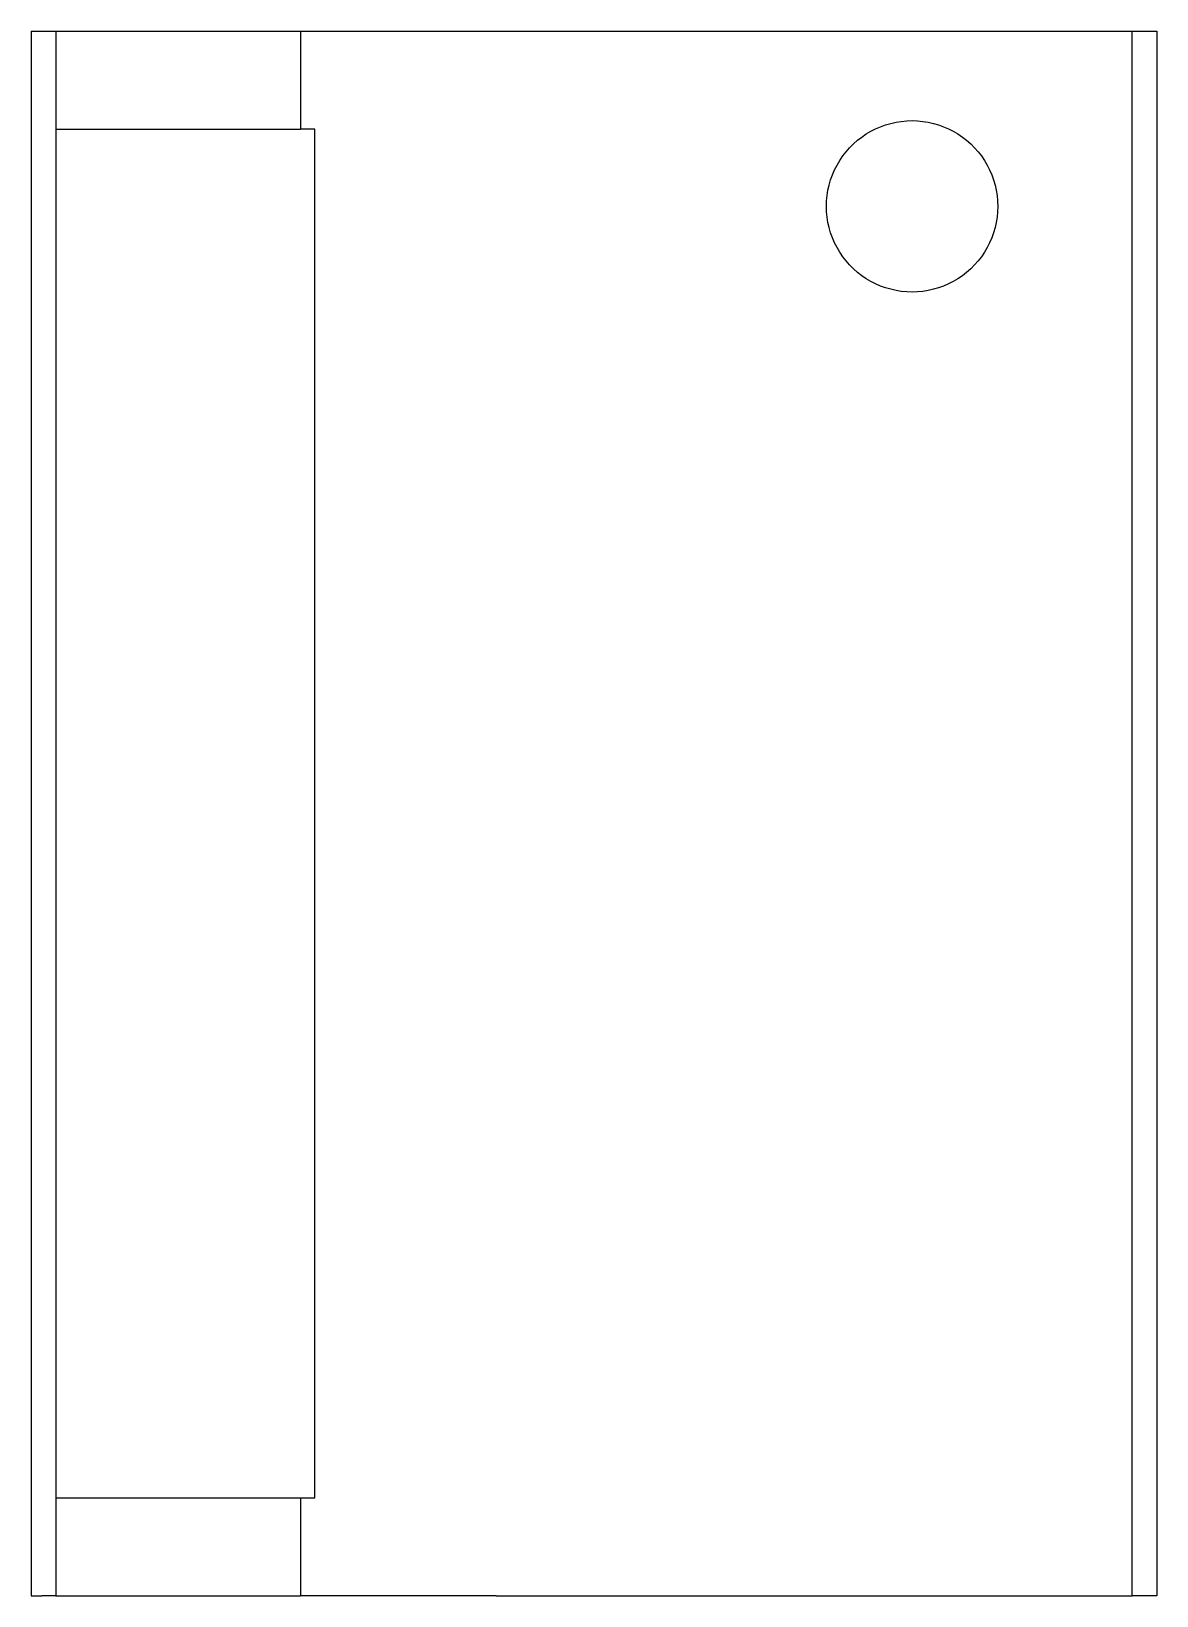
# Model space of a CAD drawing. Header units: metres. Extents: x -46 to 0, y 0 to 63.9.
import ezdxf

# ---------------------------------------------------------------- set-up
doc = ezdxf.new("R2010")
doc.units = ezdxf.units.M

msp = doc.modelspace()

# ---------------------------------------------------------------- linework, layer by layer
for points in [[(-46, 63.9), (-46, 62.622), (-46, 61.344), (-46, 60.066), (-46, 58.788), (-46, 57.51), (-46, 56.232), (-46, 54.954), (-46, 53.676), (-46, 52.398), (-46, 51.12), (-46, 49.842), (-46, 48.564), (-46, 47.286), (-46, 46.008), (-46, 44.73), (-46, 43.452), (-46, 42.174), (-46, 40.896), (-46, 39.618), (-46, 38.34), (-46, 37.062), (-46, 35.784), (-46, 34.506), (-46, 33.228), (-46, 31.95), (-46, 30.672), (-46, 29.394), (-46, 28.116), (-46, 26.838), (-46, 25.56), (-46, 24.282), (-46, 23.004), (-46, 21.726), (-46, 20.448), (-46, 19.17), (-46, 17.892), (-46, 16.614), (-46, 15.336), (-46, 14.058), (-46, 12.78), (-46, 11.502), (-46, 10.224), (-46, 8.946), (-46, 7.668), (-46, 6.39), (-46, 5.112), (-46, 3.834), (-46, 2.556), (-46, 1.278), (-46, 0)], [(-46, 63.9), (-45.999, 63.9), (-45.999, 63.9), (-45.998, 63.9), (-45.997, 63.9), (-45.995, 63.9), (-45.993, 63.9), (-45.991, 63.9), (-45.988, 63.9), (-45.985, 63.9), (-45.982, 63.9), (-45.979, 63.9), (-45.975, 63.9), (-45.97, 63.9), (-45.966, 63.9), (-45.961, 63.9), (-45.955, 63.9), (-45.95, 63.9), (-45.944, 63.9), (-45.937, 63.9), (-45.93, 63.9), (-45.923, 63.9), (-45.916, 63.9), (-45.908, 63.9), (-45.9, 63.9), (-45.892, 63.9), (-45.883, 63.9), (-45.873, 63.9), (-45.864, 63.9), (-45.854, 63.9), (-45.844, 63.9), (-45.834, 63.9), (-45.823, 63.9), (-45.812, 63.9), (-45.8, 63.9), (-45.788, 63.9), (-45.776, 63.9), (-45.764, 63.9), (-45.751, 63.9), (-45.738, 63.9), (-45.724, 63.9), (-45.71, 63.9), (-45.696, 63.9), (-45.682, 63.9), (-45.667, 63.9), (-45.652, 63.9), (-45.636, 63.9), (-45.621, 63.9), (-45.604, 63.9), (-45.588, 63.9), (-45.571, 63.9)], [(-45.571, 63.9), (-45.55, 63.9), (-45.528, 63.9), (-45.506, 63.9), (-45.485, 63.9), (-45.465, 63.9), (-45.444, 63.9), (-45.424, 63.9), (-45.405, 63.9), (-45.386, 63.9), (-45.368, 63.9), (-45.35, 63.9), (-45.332, 63.9), (-45.315, 63.9), (-45.298, 63.9), (-45.282, 63.9), (-45.267, 63.9), (-45.251, 63.9), (-45.236, 63.9), (-45.222, 63.9), (-45.208, 63.9), (-45.194, 63.9), (-45.181, 63.9), (-45.169, 63.9), (-45.156, 63.9), (-45.144, 63.9), (-45.133, 63.9), (-45.123, 63.9), (-45.112, 63.9), (-45.102, 63.9), (-45.093, 63.9), (-45.084, 63.9), (-45.075, 63.9), (-45.067, 63.9), (-45.06, 63.9), (-45.052, 63.9), (-45.046, 63.9), (-45.04, 63.9), (-45.034, 63.9), (-45.028, 63.9), (-45.024, 63.9), (-45.019, 63.9), (-45.015, 63.9), (-45.011, 63.9), (-45.009, 63.9), (-45.006, 63.9), (-45.004, 63.9), (-45.002, 63.9), (-45.002, 63.9), (-45.001, 63.9), (-45, 63.9)], [(-45, 63.9), (-45, 63.82), (-45, 63.74), (-45, 63.66), (-45, 63.58), (-45, 63.5), (-45, 63.42), (-45, 63.34), (-45, 63.26), (-45, 63.18), (-45, 63.1), (-45, 63.02), (-45, 62.94), (-45, 62.86), (-45, 62.78), (-45, 62.7), (-45, 62.62), (-45, 62.54), (-45, 62.46), (-45, 62.38), (-45, 62.3), (-45, 62.22), (-45, 62.14), (-45, 62.06), (-45, 61.98), (-45, 61.9), (-45, 61.82), (-45, 61.74), (-45, 61.66), (-45, 61.58), (-45, 61.5), (-45, 61.42), (-45, 61.34), (-45, 61.26), (-45, 61.18), (-45, 61.1), (-45, 61.02), (-45, 60.94), (-45, 60.86), (-45, 60.78), (-45, 60.7), (-45, 60.62), (-45, 60.54), (-45, 60.46), (-45, 60.38), (-45, 60.3), (-45, 60.22), (-45, 60.14), (-45, 60.06), (-45, 59.98), (-45, 59.9)], [(-45, 63.9), (-44.965, 63.9), (-44.93, 63.9), (-44.895, 63.9), (-44.83, 63.9), (-44.727, 63.9), (-44.623, 63.9), (-44.52, 63.9), (-44.362, 63.9), (-44.195, 63.9), (-44.028, 63.9), (-43.846, 63.9), (-43.624, 63.9), (-43.402, 63.9), (-43.181, 63.9), (-42.928, 63.9), (-42.662, 63.9), (-42.397, 63.9), (-42.127, 63.9), (-41.831, 63.9), (-41.535, 63.9), (-41.239, 63.9), (-40.935, 63.9), (-40.623, 63.9), (-40.312, 63.9), (-40, 63.9), (-39.688, 63.9), (-39.377, 63.9), (-39.065, 63.9), (-38.761, 63.9), (-38.465, 63.9), (-38.169, 63.9), (-37.873, 63.9), (-37.603, 63.9), (-37.338, 63.9), (-37.072, 63.9), (-36.819, 63.9), (-36.598, 63.9), (-36.376, 63.9), (-36.154, 63.9), (-35.972, 63.9), (-35.805, 63.9), (-35.638, 63.9), (-35.48, 63.9), (-35.377, 63.9), (-35.273, 63.9), (-35.17, 63.9), (-35.105, 63.9), (-35.07, 63.9), (-35.035, 63.9), (-35, 63.9)], [(-35, 63.9), (-35, 63.82), (-35, 63.74), (-35, 63.66), (-35, 63.58), (-35, 63.5), (-35, 63.42), (-35, 63.34), (-35, 63.26), (-35, 63.18), (-35, 63.1), (-35, 63.02), (-35, 62.94), (-35, 62.86), (-35, 62.78), (-35, 62.7), (-35, 62.62), (-35, 62.54), (-35, 62.46), (-35, 62.38), (-35, 62.3), (-35, 62.22), (-35, 62.14), (-35, 62.06), (-35, 61.98), (-35, 61.9), (-35, 61.82), (-35, 61.74), (-35, 61.66), (-35, 61.58), (-35, 61.5), (-35, 61.42), (-35, 61.34), (-35, 61.26), (-35, 61.18), (-35, 61.1), (-35, 61.02), (-35, 60.94), (-35, 60.86), (-35, 60.78), (-35, 60.7), (-35, 60.62), (-35, 60.54), (-35, 60.46), (-35, 60.38), (-35, 60.3), (-35, 60.22), (-35, 60.14), (-35, 60.06), (-35, 59.98), (-35, 59.9)], [(-35, 63.9), (-34.986, 63.9), (-34.972, 63.9), (-34.958, 63.9), (-34.932, 63.9), (-34.89, 63.9), (-34.848, 63.9), (-34.805, 63.9), (-34.74, 63.9), (-34.67, 63.9), (-34.601, 63.9), (-34.524, 63.9), (-34.427, 63.9), (-34.331, 63.9), (-34.235, 63.9), (-34.121, 63.9), (-33.999, 63.9), (-33.878, 63.9), (-33.753, 63.9), (-33.608, 63.9), (-33.462, 63.9), (-33.317, 63.9), (-33.159, 63.9), (-32.992, 63.9), (-32.824, 63.9), (-32.657, 63.9), (-32.47, 63.9), (-32.282, 63.9), (-32.095, 63.9), (-31.9, 63.9), (-31.695, 63.9), (-31.49, 63.9), (-31.286, 63.9), (-31.068, 63.9), (-30.848, 63.9), (-30.628, 63.9), (-30.405, 63.9), (-30.173, 63.9), (-29.941, 63.9), (-29.709, 63.9), (-29.47, 63.9), (-29.228, 63.9), (-28.987, 63.9), (-28.745, 63.9), (-28.497, 63.9), (-28.249, 63.9), (-28.002, 63.9), (-27.752, 63.9), (-27.502, 63.9), (-27.251, 63.9), (-27, 63.9)], [(-27, 63.9), (-26.48, 63.9), (-25.96, 63.9), (-25.44, 63.9), (-24.92, 63.9), (-24.4, 63.9), (-23.88, 63.9), (-23.36, 63.9), (-22.84, 63.9), (-22.32, 63.9), (-21.8, 63.9), (-21.28, 63.9), (-20.76, 63.9), (-20.24, 63.9), (-19.72, 63.9), (-19.2, 63.9), (-18.68, 63.9), (-18.16, 63.9), (-17.64, 63.9), (-17.12, 63.9), (-16.6, 63.9), (-16.08, 63.9), (-15.56, 63.9), (-15.04, 63.9), (-14.52, 63.9), (-14, 63.9), (-13.48, 63.9), (-12.96, 63.9), (-12.44, 63.9), (-11.92, 63.9), (-11.4, 63.9), (-10.88, 63.9), (-10.36, 63.9), (-9.84, 63.9), (-9.32, 63.9), (-8.8, 63.9), (-8.28, 63.9), (-7.76, 63.9), (-7.24, 63.9), (-6.72, 63.9), (-6.2, 63.9), (-5.68, 63.9), (-5.16, 63.9), (-4.64, 63.9), (-4.12, 63.9), (-3.6, 63.9), (-3.08, 63.9), (-2.56, 63.9), (-2.04, 63.9), (-1.52, 63.9), (-1, 63.9)], [(-1, 0), (-1, 1.278), (-1, 2.556), (-1, 3.834), (-1, 5.112), (-1, 6.39), (-1, 7.668), (-1, 8.946), (-1, 10.224), (-1, 11.502), (-1, 12.78), (-1, 14.058), (-1, 15.336), (-1, 16.614), (-1, 17.892), (-1, 19.17), (-1, 20.448), (-1, 21.726), (-1, 23.004), (-1, 24.282), (-1, 25.56), (-1, 26.838), (-1, 28.116), (-1, 29.394), (-1, 30.672), (-1, 31.95), (-1, 33.228), (-1, 34.506), (-1, 35.784), (-1, 37.062), (-1, 38.34), (-1, 39.618), (-1, 40.896), (-1, 42.174), (-1, 43.452), (-1, 44.73), (-1, 46.008), (-1, 47.286), (-1, 48.564), (-1, 49.842), (-1, 51.12), (-1, 52.398), (-1, 53.676), (-1, 54.954), (-1, 56.232), (-1, 57.51), (-1, 58.788), (-1, 60.066), (-1, 61.344), (-1, 62.622), (-1, 63.9)], [(-1, 63.9), (-0.98, 63.9), (-0.96, 63.9), (-0.94, 63.9), (-0.92, 63.9), (-0.9, 63.9), (-0.88, 63.9), (-0.86, 63.9), (-0.84, 63.9), (-0.82, 63.9), (-0.8, 63.9), (-0.78, 63.9), (-0.76, 63.9), (-0.74, 63.9), (-0.72, 63.9), (-0.7, 63.9), (-0.68, 63.9), (-0.66, 63.9), (-0.64, 63.9), (-0.62, 63.9), (-0.6, 63.9), (-0.58, 63.9), (-0.56, 63.9), (-0.54, 63.9), (-0.52, 63.9), (-0.5, 63.9), (-0.48, 63.9), (-0.46, 63.9), (-0.44, 63.9), (-0.42, 63.9), (-0.4, 63.9), (-0.38, 63.9), (-0.36, 63.9), (-0.34, 63.9), (-0.32, 63.9), (-0.3, 63.9), (-0.28, 63.9), (-0.26, 63.9), (-0.24, 63.9), (-0.22, 63.9), (-0.2, 63.9), (-0.18, 63.9), (-0.16, 63.9), (-0.14, 63.9), (-0.12, 63.9), (-0.1, 63.9), (-0.08, 63.9), (-0.06, 63.9), (-0.04, 63.9), (-0.02, 63.9), (0, 63.9)], [(0, 63.9), (0, 62.622), (0, 61.344), (0, 60.066), (0, 58.788), (0, 57.51), (0, 56.232), (0, 54.954), (0, 53.676), (0, 52.398), (0, 51.12), (0, 49.842), (0, 48.564), (0, 47.286), (0, 46.008), (0, 44.73), (0, 43.452), (0, 42.174), (0, 40.896), (0, 39.618), (0, 38.34), (0, 37.062), (0, 35.784), (0, 34.506), (0, 33.228), (0, 31.95), (0, 30.672), (0, 29.394), (0, 28.116), (0, 26.838), (0, 25.56), (0, 24.282), (0, 23.004), (0, 21.726), (0, 20.448), (0, 19.17), (0, 17.892), (0, 16.614), (0, 15.336), (0, 14.058), (0, 12.78), (0, 11.502), (0, 10.224), (0, 8.946), (0, 7.668), (0, 6.39), (0, 5.112), (0, 3.834), (0, 2.556), (0, 1.278), (0, 0)], [(-13.5, 56.75), (-13.493, 56.97), (-13.472, 57.189), (-13.438, 57.406), (-13.39, 57.62), (-13.329, 57.832), (-13.254, 58.038), (-13.167, 58.24), (-13.067, 58.436), (-12.955, 58.625), (-12.832, 58.807), (-12.697, 58.981), (-12.551, 59.146), (-12.396, 59.301), (-12.231, 59.447), (-12.057, 59.582), (-11.875, 59.705), (-11.686, 59.817), (-11.49, 59.917), (-11.288, 60.004), (-11.082, 60.079), (-10.87, 60.14), (-10.656, 60.188), (-10.439, 60.222), (-10.22, 60.243), (-10, 60.25), (-9.78, 60.243), (-9.561, 60.222), (-9.344, 60.188), (-9.13, 60.14), (-8.918, 60.079), (-8.712, 60.004), (-8.51, 59.917), (-8.314, 59.817), (-8.125, 59.705), (-7.943, 59.582), (-7.769, 59.447), (-7.604, 59.301), (-7.449, 59.146), (-7.303, 58.981), (-7.168, 58.807), (-7.045, 58.625), (-6.933, 58.436), (-6.833, 58.24), (-6.746, 58.038), (-6.671, 57.832), (-6.61, 57.62), (-6.562, 57.406), (-6.528, 57.189), (-6.507, 56.97), (-6.5, 56.75)], [(-45, 59.9), (-45, 58.782), (-45, 57.664), (-45, 56.546), (-45, 55.428), (-45, 54.31), (-45, 53.192), (-45, 52.074), (-45, 50.956), (-45, 49.838), (-45, 48.72), (-45, 47.602), (-45, 46.484), (-45, 45.366), (-45, 44.248), (-45, 43.13), (-45, 42.012), (-45, 40.894), (-45, 39.776), (-45, 38.658), (-45, 37.54), (-45, 36.422), (-45, 35.304), (-45, 34.186), (-45, 33.068), (-45, 31.95), (-45, 30.832), (-45, 29.714), (-45, 28.596), (-45, 27.478), (-45, 26.36), (-45, 25.242), (-45, 24.124), (-45, 23.006), (-45, 21.888), (-45, 20.77), (-45, 19.652), (-45, 18.534), (-45, 17.416), (-45, 16.298), (-45, 15.18), (-45, 14.062), (-45, 12.944), (-45, 11.826), (-45, 10.708), (-45, 9.59), (-45, 8.472), (-45, 7.354), (-45, 6.236), (-45, 5.118), (-45, 4)], [(-45, 59.9), (-44.965, 59.9), (-44.93, 59.9), (-44.895, 59.9), (-44.83, 59.9), (-44.727, 59.9), (-44.623, 59.9), (-44.52, 59.9), (-44.362, 59.9), (-44.195, 59.9), (-44.028, 59.9), (-43.846, 59.9), (-43.624, 59.9), (-43.402, 59.9), (-43.181, 59.9), (-42.928, 59.9), (-42.662, 59.9), (-42.397, 59.9), (-42.127, 59.9), (-41.831, 59.9), (-41.535, 59.9), (-41.239, 59.9), (-40.935, 59.9), (-40.623, 59.9), (-40.312, 59.9), (-40, 59.9), (-39.688, 59.9), (-39.377, 59.9), (-39.065, 59.9), (-38.761, 59.9), (-38.465, 59.9), (-38.169, 59.9), (-37.873, 59.9), (-37.603, 59.9), (-37.338, 59.9), (-37.072, 59.9), (-36.819, 59.9), (-36.598, 59.9), (-36.376, 59.9), (-36.154, 59.9), (-35.972, 59.9), (-35.805, 59.9), (-35.638, 59.9), (-35.48, 59.9), (-35.377, 59.9), (-35.273, 59.9), (-35.17, 59.9), (-35.105, 59.9), (-35.07, 59.9), (-35.035, 59.9), (-35, 59.9)], [(-34.416, 59.9), (-34.438, 59.9), (-34.461, 59.9), (-34.483, 59.9), (-34.505, 59.9), (-34.525, 59.9), (-34.546, 59.9), (-34.567, 59.9), (-34.586, 59.9), (-34.605, 59.9), (-34.624, 59.9), (-34.643, 59.9), (-34.66, 59.9), (-34.678, 59.9), (-34.695, 59.9), (-34.712, 59.9), (-34.728, 59.9), (-34.743, 59.9), (-34.759, 59.9), (-34.773, 59.9), (-34.787, 59.9), (-34.802, 59.9), (-34.815, 59.9), (-34.828, 59.9), (-34.84, 59.9), (-34.853, 59.9), (-34.864, 59.9), (-34.875, 59.9), (-34.885, 59.9), (-34.896, 59.9), (-34.905, 59.9), (-34.914, 59.9), (-34.923, 59.9), (-34.931, 59.9), (-34.939, 59.9), (-34.946, 59.9), (-34.953, 59.9), (-34.959, 59.9), (-34.965, 59.9), (-34.971, 59.9), (-34.976, 59.9), (-34.98, 59.9), (-34.984, 59.9), (-34.988, 59.9), (-34.991, 59.9), (-34.993, 59.9), (-34.996, 59.9), (-34.997, 59.9), (-34.998, 59.9), (-34.999, 59.9), (-35, 59.9)], [(-34.416, 4), (-34.416, 5.118), (-34.416, 6.236), (-34.416, 7.354), (-34.416, 8.472), (-34.416, 9.59), (-34.416, 10.708), (-34.416, 11.826), (-34.416, 12.944), (-34.416, 14.062), (-34.416, 15.18), (-34.416, 16.298), (-34.416, 17.416), (-34.416, 18.534), (-34.416, 19.652), (-34.416, 20.77), (-34.416, 21.888), (-34.416, 23.006), (-34.416, 24.124), (-34.416, 25.242), (-34.416, 26.36), (-34.416, 27.478), (-34.416, 28.596), (-34.416, 29.714), (-34.416, 30.832), (-34.416, 31.95), (-34.416, 33.068), (-34.416, 34.186), (-34.416, 35.304), (-34.416, 36.422), (-34.416, 37.54), (-34.416, 38.658), (-34.416, 39.776), (-34.416, 40.894), (-34.416, 42.012), (-34.416, 43.13), (-34.416, 44.248), (-34.416, 45.366), (-34.416, 46.484), (-34.416, 47.602), (-34.416, 48.72), (-34.416, 49.838), (-34.416, 50.956), (-34.416, 52.074), (-34.416, 53.192), (-34.416, 54.31), (-34.416, 55.428), (-34.416, 56.546), (-34.416, 57.664), (-34.416, 58.782), (-34.416, 59.9)], [(-6.5, 56.75), (-6.507, 56.53), (-6.528, 56.311), (-6.562, 56.094), (-6.61, 55.88), (-6.671, 55.668), (-6.746, 55.462), (-6.833, 55.26), (-6.933, 55.064), (-7.045, 54.875), (-7.168, 54.693), (-7.303, 54.519), (-7.449, 54.354), (-7.604, 54.199), (-7.769, 54.053), (-7.943, 53.918), (-8.125, 53.795), (-8.314, 53.683), (-8.51, 53.583), (-8.712, 53.496), (-8.918, 53.421), (-9.13, 53.36), (-9.344, 53.312), (-9.561, 53.278), (-9.78, 53.257), (-10, 53.25), (-10.22, 53.257), (-10.439, 53.278), (-10.656, 53.312), (-10.87, 53.36), (-11.082, 53.421), (-11.288, 53.496), (-11.49, 53.583), (-11.686, 53.683), (-11.875, 53.795), (-12.057, 53.918), (-12.231, 54.053), (-12.396, 54.199), (-12.551, 54.354), (-12.697, 54.519), (-12.832, 54.693), (-12.955, 54.875), (-13.067, 55.064), (-13.167, 55.26), (-13.254, 55.462), (-13.329, 55.668), (-13.39, 55.88), (-13.438, 56.094), (-13.472, 56.311), (-13.493, 56.53), (-13.5, 56.75)], [(-45, 4), (-45, 3.92), (-45, 3.84), (-45, 3.76), (-45, 3.68), (-45, 3.6), (-45, 3.52), (-45, 3.44), (-45, 3.36), (-45, 3.28), (-45, 3.2), (-45, 3.12), (-45, 3.04), (-45, 2.96), (-45, 2.88), (-45, 2.8), (-45, 2.72), (-45, 2.64), (-45, 2.56), (-45, 2.48), (-45, 2.4), (-45, 2.32), (-45, 2.24), (-45, 2.16), (-45, 2.08), (-45, 2), (-45, 1.92), (-45, 1.84), (-45, 1.76), (-45, 1.68), (-45, 1.6), (-45, 1.52), (-45, 1.44), (-45, 1.36), (-45, 1.28), (-45, 1.2), (-45, 1.12), (-45, 1.04), (-45, 0.96), (-45, 0.88), (-45, 0.8), (-45, 0.72), (-45, 0.64), (-45, 0.56), (-45, 0.48), (-45, 0.4), (-45, 0.32), (-45, 0.24), (-45, 0.16), (-45, 0.08), (-45, 0)], [(-45, 4), (-44.965, 4), (-44.93, 4), (-44.895, 4), (-44.83, 4), (-44.727, 4), (-44.623, 4), (-44.52, 4), (-44.362, 4), (-44.195, 4), (-44.028, 4), (-43.846, 4), (-43.624, 4), (-43.402, 4), (-43.181, 4), (-42.928, 4), (-42.662, 4), (-42.397, 4), (-42.127, 4), (-41.831, 4), (-41.535, 4), (-41.239, 4), (-40.935, 4), (-40.623, 4), (-40.312, 4), (-40, 4), (-39.688, 4), (-39.377, 4), (-39.065, 4), (-38.761, 4), (-38.465, 4), (-38.169, 4), (-37.873, 4), (-37.603, 4), (-37.338, 4), (-37.072, 4), (-36.819, 4), (-36.598, 4), (-36.376, 4), (-36.154, 4), (-35.972, 4), (-35.805, 4), (-35.638, 4), (-35.48, 4), (-35.377, 4), (-35.273, 4), (-35.17, 4), (-35.105, 4), (-35.07, 4), (-35.035, 4), (-35, 4)], [(-35, 4), (-35, 3.92), (-35, 3.84), (-35, 3.76), (-35, 3.68), (-35, 3.6), (-35, 3.52), (-35, 3.44), (-35, 3.36), (-35, 3.28), (-35, 3.2), (-35, 3.12), (-35, 3.04), (-35, 2.96), (-35, 2.88), (-35, 2.8), (-35, 2.72), (-35, 2.64), (-35, 2.56), (-35, 2.48), (-35, 2.4), (-35, 2.32), (-35, 2.24), (-35, 2.16), (-35, 2.08), (-35, 2), (-35, 1.92), (-35, 1.84), (-35, 1.76), (-35, 1.68), (-35, 1.6), (-35, 1.52), (-35, 1.44), (-35, 1.36), (-35, 1.28), (-35, 1.2), (-35, 1.12), (-35, 1.04), (-35, 0.96), (-35, 0.88), (-35, 0.8), (-35, 0.72), (-35, 0.64), (-35, 0.56), (-35, 0.48), (-35, 0.4), (-35, 0.32), (-35, 0.24), (-35, 0.16), (-35, 0.08), (-35, 0)], [(-35, 4), (-34.999, 4), (-34.998, 4), (-34.997, 4), (-34.996, 4), (-34.993, 4), (-34.991, 4), (-34.988, 4), (-34.984, 4), (-34.98, 4), (-34.976, 4), (-34.971, 4), (-34.965, 4), (-34.959, 4), (-34.953, 4), (-34.946, 4), (-34.939, 4), (-34.931, 4), (-34.923, 4), (-34.914, 4), (-34.905, 4), (-34.896, 4), (-34.885, 4), (-34.875, 4), (-34.864, 4), (-34.853, 4), (-34.84, 4), (-34.828, 4), (-34.815, 4), (-34.802, 4), (-34.787, 4), (-34.773, 4), (-34.759, 4), (-34.743, 4), (-34.728, 4), (-34.712, 4), (-34.695, 4), (-34.678, 4), (-34.66, 4), (-34.643, 4), (-34.624, 4), (-34.605, 4), (-34.586, 4), (-34.567, 4), (-34.546, 4), (-34.525, 4), (-34.505, 4), (-34.483, 4), (-34.461, 4), (-34.438, 4), (-34.416, 4)], [(-46, 0), (-45.999, 0), (-45.999, 0), (-45.998, 0), (-45.997, 0), (-45.995, 0), (-45.993, 0), (-45.991, 0), (-45.988, 0), (-45.985, 0), (-45.982, 0), (-45.979, 0), (-45.975, 0), (-45.97, 0), (-45.966, 0), (-45.961, 0), (-45.955, 0), (-45.95, 0), (-45.944, 0), (-45.937, 0), (-45.93, 0), (-45.923, 0), (-45.916, 0), (-45.908, 0), (-45.9, 0), (-45.892, 0), (-45.883, 0), (-45.873, 0), (-45.864, 0), (-45.854, 0), (-45.844, 0), (-45.834, 0), (-45.823, 0), (-45.812, 0), (-45.8, 0), (-45.788, 0), (-45.776, 0), (-45.764, 0), (-45.751, 0), (-45.738, 0), (-45.724, 0), (-45.71, 0), (-45.696, 0), (-45.682, 0), (-45.667, 0), (-45.652, 0), (-45.636, 0), (-45.621, 0), (-45.604, 0), (-45.588, 0), (-45.571, 0)], [(-45, 0), (-45.001, 0), (-45.002, 0), (-45.002, 0), (-45.004, 0), (-45.006, 0), (-45.009, 0), (-45.011, 0), (-45.015, 0), (-45.019, 0), (-45.024, 0), (-45.028, 0), (-45.034, 0), (-45.04, 0), (-45.046, 0), (-45.052, 0), (-45.06, 0), (-45.067, 0), (-45.075, 0), (-45.084, 0), (-45.093, 0), (-45.102, 0), (-45.112, 0), (-45.123, 0), (-45.133, 0), (-45.144, 0), (-45.156, 0), (-45.169, 0), (-45.181, 0), (-45.194, 0), (-45.208, 0), (-45.222, 0), (-45.236, 0), (-45.251, 0), (-45.267, 0), (-45.282, 0), (-45.298, 0), (-45.315, 0), (-45.332, 0), (-45.35, 0), (-45.368, 0), (-45.386, 0), (-45.405, 0), (-45.424, 0), (-45.444, 0), (-45.465, 0), (-45.485, 0), (-45.506, 0), (-45.528, 0), (-45.55, 0), (-45.571, 0)], [(-45, 0), (-44.965, 0), (-44.93, 0), (-44.895, 0), (-44.83, 0), (-44.727, 0), (-44.623, 0), (-44.52, 0), (-44.362, 0), (-44.195, 0), (-44.028, 0), (-43.846, 0), (-43.624, 0), (-43.402, 0), (-43.181, 0), (-42.928, 0), (-42.662, 0), (-42.397, 0), (-42.127, 0), (-41.831, 0), (-41.535, 0), (-41.239, 0), (-40.935, 0), (-40.623, 0), (-40.312, 0), (-40, 0), (-39.688, 0), (-39.377, 0), (-39.065, 0), (-38.761, 0), (-38.465, 0), (-38.169, 0), (-37.873, 0), (-37.603, 0), (-37.338, 0), (-37.072, 0), (-36.819, 0), (-36.598, 0), (-36.376, 0), (-36.154, 0), (-35.972, 0), (-35.805, 0), (-35.638, 0), (-35.48, 0), (-35.377, 0), (-35.273, 0), (-35.17, 0), (-35.105, 0), (-35.07, 0), (-35.035, 0), (-35, 0)], [(-27, 0), (-27.251, 0), (-27.502, 0), (-27.752, 0), (-28.002, 0), (-28.249, 0), (-28.497, 0), (-28.745, 0), (-28.987, 0), (-29.228, 0), (-29.47, 0), (-29.709, 0), (-29.941, 0), (-30.173, 0), (-30.405, 0), (-30.628, 0), (-30.848, 0), (-31.068, 0), (-31.286, 0), (-31.49, 0), (-31.695, 0), (-31.9, 0), (-32.095, 0), (-32.282, 0), (-32.47, 0), (-32.657, 0), (-32.824, 0), (-32.992, 0), (-33.159, 0), (-33.317, 0), (-33.462, 0), (-33.608, 0), (-33.753, 0), (-33.878, 0), (-33.999, 0), (-34.121, 0), (-34.235, 0), (-34.331, 0), (-34.427, 0), (-34.524, 0), (-34.601, 0), (-34.67, 0), (-34.74, 0), (-34.805, 0), (-34.848, 0), (-34.89, 0), (-34.932, 0), (-34.958, 0), (-34.972, 0), (-34.986, 0), (-35, 0)], [(-27, 0), (-26.48, 0), (-25.96, 0), (-25.44, 0), (-24.92, 0), (-24.4, 0), (-23.88, 0), (-23.36, 0), (-22.84, 0), (-22.32, 0), (-21.8, 0), (-21.28, 0), (-20.76, 0), (-20.24, 0), (-19.72, 0), (-19.2, 0), (-18.68, 0), (-18.16, 0), (-17.64, 0), (-17.12, 0), (-16.6, 0), (-16.08, 0), (-15.56, 0), (-15.04, 0), (-14.52, 0), (-14, 0), (-13.48, 0), (-12.96, 0), (-12.44, 0), (-11.92, 0), (-11.4, 0), (-10.88, 0), (-10.36, 0), (-9.84, 0), (-9.32, 0), (-8.8, 0), (-8.28, 0), (-7.76, 0), (-7.24, 0), (-6.72, 0), (-6.2, 0), (-5.68, 0), (-5.16, 0), (-4.64, 0), (-4.12, 0), (-3.6, 0), (-3.08, 0), (-2.56, 0), (-2.04, 0), (-1.52, 0), (-1, 0)], [(0, 0), (-0.02, 0), (-0.04, 0), (-0.06, 0), (-0.08, 0), (-0.1, 0), (-0.12, 0), (-0.14, 0), (-0.16, 0), (-0.18, 0), (-0.2, 0), (-0.22, 0), (-0.24, 0), (-0.26, 0), (-0.28, 0), (-0.3, 0), (-0.32, 0), (-0.34, 0), (-0.36, 0), (-0.38, 0), (-0.4, 0), (-0.42, 0), (-0.44, 0), (-0.46, 0), (-0.48, 0), (-0.5, 0), (-0.52, 0), (-0.54, 0), (-0.56, 0), (-0.58, 0), (-0.6, 0), (-0.62, 0), (-0.64, 0), (-0.66, 0), (-0.68, 0), (-0.7, 0), (-0.72, 0), (-0.74, 0), (-0.76, 0), (-0.78, 0), (-0.8, 0), (-0.82, 0), (-0.84, 0), (-0.86, 0), (-0.88, 0), (-0.9, 0), (-0.92, 0), (-0.94, 0), (-0.96, 0), (-0.98, 0), (-1, 0)]]:
    msp.add_lwpolyline(points)

doc.saveas('drawing.dxf')
